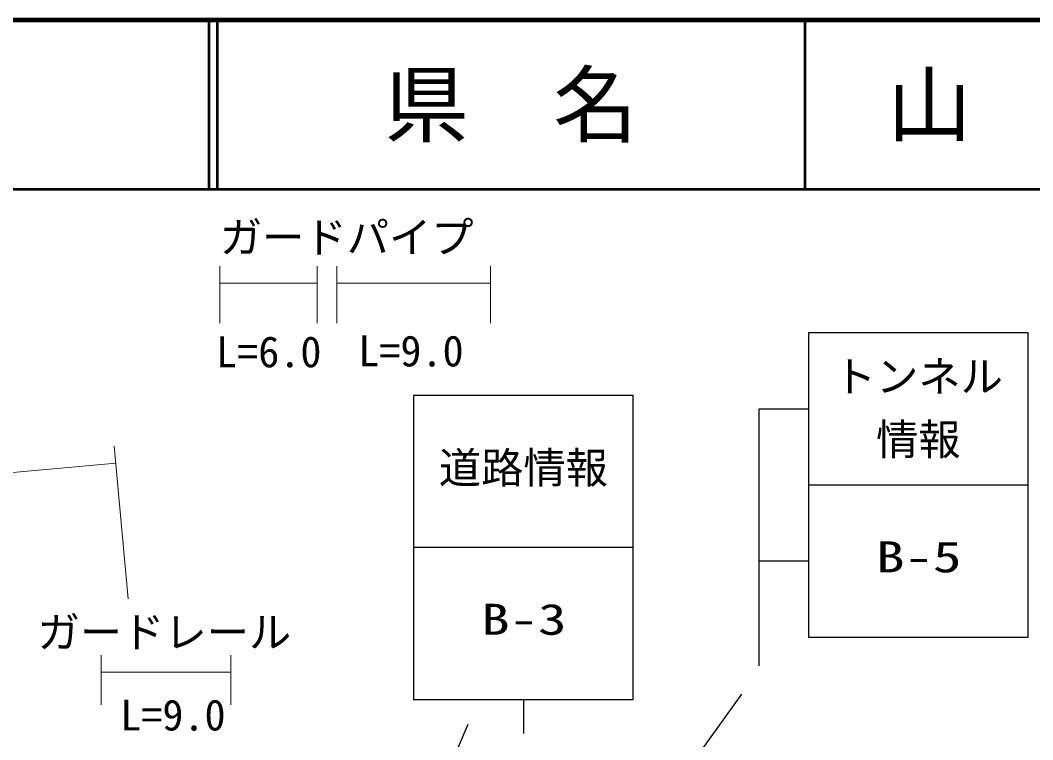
# Model space of a CAD drawing. Units: millimetres, scale not verified. Extents: x 40000 to 680000, y 20000 to 380000.
# Drawn here: x 286599 to 346486, y 337428 to 380000 of the extents above; entities that cross this region are included whole.
import ezdxf
from ezdxf.enums import TextEntityAlignment as Align

# ---------------------------------------------------------------- set-up
doc = ezdxf.new("R2010")
doc.units = ezdxf.units.MM
doc.header["$LTSCALE"] = 1000
for name, color, linetype, lineweight in [('M-STR-HTXT', 7, 'Continuous', 13), ('M-STR-STRC', 7, 'Continuous', 25), ('M-TTL', 2, 'Continuous', 140), ('M-TTL-LINE', 7, 'Continuous', 50)]:
    doc.layers.add(name, color=color, linetype=linetype, lineweight=lineweight)
doc.layers.add('M-TTL-TXT', color=7, linetype='Continuous')
doc.styles.add('ＭＳ ゴシック', font='')
doc.styles.get('ＭＳ ゴシック').set_extended_font_data('MS Gothic')

msp = doc.modelspace()

# ---------------------------------------------------------------- linework, layer by layer
at = {"layer": 'M-STR-HTXT'}
for p, q in [((298409, 362070), (298409, 365442)), ((304166, 362070), (304166, 365442)), ((305320, 362070), (305320, 365442)), ((314416, 362070), (314416, 365442)), ((304166, 364442), (298409, 364442)), ((305320, 364442), (314416, 364442)), ((292979, 345766), (292151, 354794)), ((89500, 335211), (292243, 353798)), ((291378, 339485), (291378, 342427)), ((299048, 339485), (299048, 342427)), ((291378, 341427), (299048, 341427))]:
    msp.add_line(p, q, dxfattribs=at)
at = {"layer": 'M-STR-STRC'}
for p, q in [((333219, 356998), (330286, 356998)), ((330286, 356998), (330286, 341800)), ((346219, 352498), (333219, 352498)), ((322859, 348803), (309859, 348803)), ((333219, 347998), (330286, 347998)), ((329260, 340134), (295279, 292960)), ((316359, 339803), (316359, 337797)), ((313069, 338335), (293680, 292960))]:
    msp.add_line(p, q, dxfattribs=at)
for points in [[(333219, 361498), (333219, 343498), (346219, 343498), (346219, 361498)], [(309859, 357803), (309859, 339803), (322859, 339803), (322859, 357803)]]:
    msp.add_lwpolyline(points, close=True, dxfattribs=at)
at = {"layer": 'M-TTL'}
msp.add_line((680000, 380000), (40000, 380000), dxfattribs=at)
at = {"layer": 'M-TTL-LINE'}
for p, q in [((297750, 380000), (297750, 370000)), ((298250, 380000), (298250, 370000)), ((333000, 380000), (333000, 370000)), ((40000, 370000), (680000, 370000))]:
    msp.add_line(p, q, dxfattribs=at)

# ---------------------------------------------------------------- texts
at = {"layer": 'M-STR-HTXT', "style": 'ＭＳ ゴシック'}
for s, p in [('ガードパイプ', (298409, 365692)), ('L=6.0', (298181, 358919)), ('L=9.0', (306589, 358969)), ('ガードレール', (287625, 342329)), ('L=9.0', (292510, 337426))]:
    msp.add_text(s, height=1833, dxfattribs=at).set_placement(p, align=Align.BOTTOM_LEFT)
at = {"layer": 'M-STR-STRC', "style": 'ＭＳ ゴシック'}
for s, p in [('トンネル', (334719, 357460)), ('情報', (337219, 353732)), ('道路情報', (311359, 352053))]:
    msp.add_text(s, height=1833, dxfattribs=at).set_placement(p, align=Align.BOTTOM_LEFT)
at = {"layer": 'M-STR-STRC', "style": 'ＭＳ ゴシック', "width": 1.35}
for s, p in [('B-5', (337219, 346785)), ('B-3', (313859, 343090))]:
    msp.add_text(s, height=1833, dxfattribs=at).set_placement(p, align=Align.BOTTOM_LEFT)
at = {"layer": 'M-TTL-TXT', "style": 'ＭＳ ゴシック'}
for s, p in [('県\u3000名', (315625, 375000)), ('山\u3000口\u3000県', (350375, 375000))]:
    msp.add_text(s, height=3666, dxfattribs=at).set_placement(p, align=Align.MIDDLE_CENTER)

doc.saveas('drawing.dxf')
